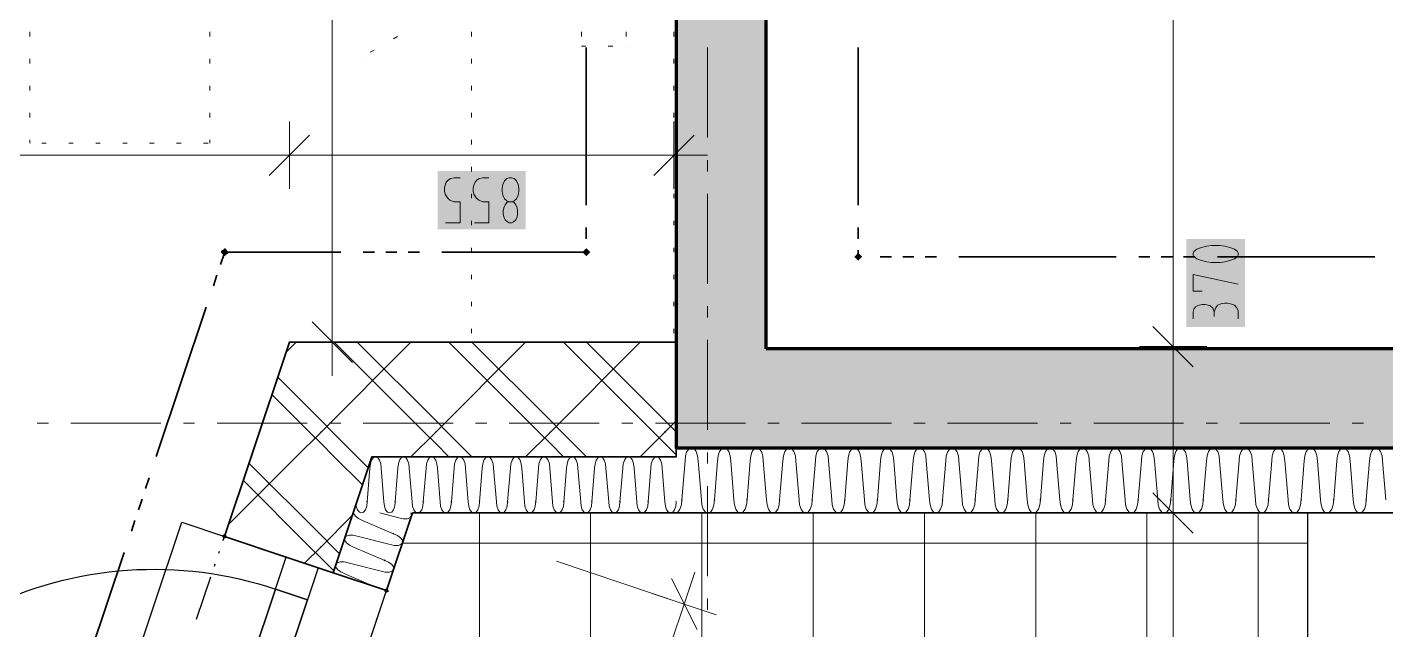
# Model space of a CAD drawing. Header units: millimetres. Extents: x 0 to 594, y 0 to 420.
# Drawn here: x 136.26 to 163.94, y 139.55 to 151.83 of the extents above; entities that cross this region are included whole.
import ezdxf

# ---------------------------------------------------------------- set-up
doc = ezdxf.new("R2010")
doc.units = ezdxf.units.MM
doc.header["$LTSCALE"] = 8
for name, color, linetype in [('PDF_Dvere', 7, 'Continuous'), ('PDF_Koty delkove', 7, 'Continuous'), ('PDF_Nabytek', 7, 'Continuous'), ('PDF_Obecne 0.25', 7, 'Continuous'), ('PDF_Osy hlavni', 7, 'Continuous'), ('PDF_Pozarni useky', 7, 'Continuous'), ('PDF_Srafy', 7, 'Continuous'), ('PDF_Steny obvodove nosne', 7, 'Continuous'), ('PDF_Steny sendvic', 7, 'Continuous'), ('PDF_Zatepleni', 7, 'Continuous')]:
    doc.layers.add(name, color=color, linetype=linetype)

msp = doc.modelspace()

# ---------------------------------------------------------------- hatches: boundary and pattern name
at = {"layer": 'PDF_Steny obvodove nosne', "true_color": 0xc0c0c0, "transparency": 33554559}
msp.add_hatch(color=9, dxfattribs=at).paths.add_polyline_path([(149.487, 181.36), (149.487, 145.412), (149.487, 143.26), (151.319, 143.26), (151.319, 181.36)])

# ---------------------------------------------------------------- linework, layer by layer
at = {"layer": 'PDF_Dvere', "lineweight": 25}
for points in [[(142.193, 140.817), (141.975, 140.165), (141.324, 140.383), (141.542, 141.035)], [(141.975, 140.165), (141.324, 140.383)]]:
    msp.add_lwpolyline(points, close=True, dxfattribs=at)
msp.add_lwpolyline([(138.853, 133.001), (131.471, 135.472, -0.414214), (141.324, 140.383)], format="xyb", dxfattribs=at)
for points in [[(141.324, 140.383), (138.853, 133.001), (141.324, 140.383)], [(141.975, 140.165), (139.504, 132.783), (141.975, 140.165)]]:
    msp.add_lwpolyline(points, dxfattribs=at)
at = {"layer": 'PDF_Koty delkove', "lineweight": 18}
for points in [[(159.61, 127.278), (159.61, 135.938), (159.61, 141.932), (159.61, 145.32), (159.61, 159.791), (159.61, 169.49), (159.61, 177.742), (159.61, 238.603), (159.61, 241.075), (159.61, 274.505)], [(142.481, 145.412), (142.481, 159.284)], [(141.607, 149.905), (141.607, 149.218), (141.607, 148.531)], [(149.441, 149.905), (149.441, 149.218), (149.441, 148.531)], [(142.019, 149.63), (141.195, 148.806)], [(149.853, 149.63), (149.029, 148.806)], [(149.441, 149.218), (146.535, 149.218), (141.607, 149.218), (112.669, 149.218), (99.251, 149.218)], [(149.441, 149.218), (150.128, 149.218)], [(144.79, 147.844), (145.083, 147.844), (145.083, 148.271), (144.961, 148.271), (144.875, 148.302), (144.826, 148.348), (144.778, 148.424), (144.765, 148.484), (144.765, 148.546), (144.778, 148.607), (144.802, 148.668), (144.839, 148.713), (144.887, 148.745), (144.961, 148.76), (145.083, 148.76)], [(145.377, 147.844), (145.67, 147.844), (145.67, 148.271), (145.548, 148.271), (145.463, 148.302), (145.413, 148.348), (145.365, 148.424), (145.352, 148.484), (145.352, 148.546), (145.365, 148.607), (145.389, 148.668), (145.426, 148.713), (145.474, 148.745), (145.548, 148.76), (145.67, 148.76)], [(146.16, 148.271), (146.184, 148.256), (146.221, 148.21), (146.245, 148.149), (146.257, 148.088), (146.257, 148.027), (146.245, 147.966), (146.221, 147.905), (146.171, 147.859), (146.135, 147.844), (146.086, 147.844), (146.05, 147.859), (146, 147.905), (145.976, 147.966), (145.964, 148.027), (145.964, 148.088), (145.976, 148.149)], [(145.976, 148.149), (146, 148.21), (146.037, 148.256), (146.061, 148.271)], [(160.569, 147.377), (160.386, 147.377), (160.295, 147.365), (160.188, 147.341), (160.096, 147.304), (160.035, 147.256), (160.02, 147.231), (160.02, 147.182), (160.035, 147.157), (160.096, 147.109), (160.188, 147.072), (160.295, 147.047), (160.386, 147.035), (160.569, 147.035), (160.661, 147.047), (160.768, 147.072), (160.859, 147.109), (160.921, 147.157)], [(160.921, 147.157), (160.936, 147.182), (160.936, 147.231), (160.921, 147.256), (160.859, 147.304), (160.768, 147.341), (160.661, 147.365), (160.569, 147.377)], [(160.203, 146.448), (160.02, 146.448), (160.02, 146.79), (160.936, 146.595)], [(160.02, 145.885), (160.02, 146.032), (160.035, 146.081), (160.066, 146.13), (160.112, 146.155), (160.203, 146.179), (160.264, 146.179), (160.356, 146.155), (160.417, 146.106), (160.447, 146.032), (160.447, 145.935)], [(160.936, 145.885), (160.936, 146.056), (160.905, 146.117), (160.859, 146.166), (160.783, 146.191), (160.722, 146.203), (160.661, 146.203), (160.585, 146.191), (160.524, 146.166), (160.478, 146.117), (160.447, 146.032)], [(142.893, 145), (142.068, 145.824)], [(160.022, 144.908), (159.198, 145.732)], [(143.167, 145.412), (142.481, 145.412), (141.794, 145.412)], [(142.481, 145.412), (142.481, 144.725)], [(160.297, 145.32), (159.61, 145.32), (158.923, 145.32)], [(160.022, 141.519), (159.198, 142.344)], [(160.297, 141.932), (159.61, 141.932), (158.923, 141.932)], [(149.87, 140.729), (149.652, 140.077), (147.046, 140.949)], [(149.912, 139.556), (149.392, 140.599)], [(144.747, 125.423), (145.522, 127.739), (145.669, 128.179), (146.216, 129.812), (149.123, 138.497), (149.652, 140.077)], [(150.303, 139.859), (149.652, 140.077), (149, 140.295)]]:
    msp.add_lwpolyline(points, dxfattribs=at)
msp.add_lwpolyline([(145.94, 148.546), (145.94, 148.484), (145.952, 148.408), (145.988, 148.332), (146.037, 148.287), (146.061, 148.271), (146.16, 148.271), (146.184, 148.287), (146.233, 148.332), (146.27, 148.408), (146.282, 148.484), (146.282, 148.546), (146.27, 148.622), (146.233, 148.699), (146.184, 148.745), (146.135, 148.76), (146.086, 148.76), (146.037, 148.745), (145.988, 148.699), (145.952, 148.622)], close=True, dxfattribs=at)
at = {"layer": 'PDF_Koty delkove', "color": 7, "lineweight": 18, "true_color": 0xffffff, "transparency": 33554559}
for points in [[(146.42, 148.898), (144.628, 148.898), (146.42, 147.707), (144.628, 147.707)], [(161.074, 145.723), (161.074, 147.515), (159.883, 145.723), (159.883, 147.515)]]:
    msp.add_solid(points, dxfattribs=at)
at = {"layer": 'PDF_Nabytek', "lineweight": 13}
for points in [[(136.32, 151.638), (136.32, 151.729)], [(139.984, 151.638), (139.984, 151.729)], [(145.32, 151.638), (145.32, 151.729)], [(147.555, 151.638), (147.555, 151.729)], [(148.471, 151.638), (148.471, 151.729)], [(149.441, 151.638), (149.441, 151.729)], [(143.729, 151.59), (143.809, 151.636)], [(147.644, 151.438), (147.555, 151.438)], [(147.555, 151.438), (147.555, 151.438)], [(147.555, 151.438), (147.555, 151.438)], [(148.194, 151.438), (148.102, 151.438)], [(148.471, 151.438), (148.471, 151.438)], [(148.471, 151.438), (148.471, 151.438)], [(136.32, 151.088), (136.32, 151.18)], [(139.984, 151.088), (139.984, 151.18)], [(143.076, 151.213), (143.076, 151.213)], [(143.253, 151.315), (143.333, 151.361)], [(145.32, 151.088), (145.32, 151.18)], [(149.441, 151.088), (149.441, 151.18)], [(136.32, 150.539), (136.32, 150.63)], [(139.984, 150.539), (139.984, 150.63)], [(145.32, 150.539), (145.32, 150.63)], [(149.441, 150.539), (149.441, 150.63)], [(136.32, 149.989), (136.32, 150.081)], [(139.984, 149.989), (139.984, 150.081)], [(145.32, 149.989), (145.32, 150.081)], [(149.441, 149.989), (149.441, 150.081)], [(136.32, 149.465), (136.32, 149.531)], [(139.984, 149.465), (139.984, 149.531)], [(145.32, 149.44), (145.32, 149.531)], [(149.441, 149.44), (149.441, 149.531)], [(136.32, 149.465), (136.32, 149.465)], [(136.654, 149.465), (136.562, 149.465)], [(137.203, 149.465), (137.112, 149.465)], [(137.753, 149.465), (137.661, 149.465)], [(138.302, 149.465), (138.211, 149.465)], [(138.852, 149.465), (138.76, 149.465)], [(139.401, 149.465), (139.31, 149.465)], [(139.951, 149.465), (139.859, 149.465)], [(139.984, 149.465), (139.984, 149.465)], [(139.984, 149.465), (139.984, 149.465)], [(145.32, 148.89), (145.32, 148.982)], [(149.441, 148.89), (149.441, 148.982)], [(145.32, 148.341), (145.32, 148.432)], [(149.441, 148.341), (149.441, 148.432)], [(145.32, 147.791), (145.32, 147.883)], [(149.441, 147.791), (149.441, 147.883)], [(145.32, 147.242), (145.32, 147.333)], [(149.441, 147.242), (149.441, 147.333)], [(145.32, 146.692), (145.32, 146.784)], [(149.441, 146.692), (149.441, 146.784)], [(145.32, 146.142), (145.32, 146.234)], [(149.441, 146.142), (149.441, 146.234)], [(145.32, 145.593), (145.32, 145.685)], [(149.441, 145.593), (149.441, 145.685)], [(145.32, 145.412), (145.32, 145.412)], [(145.32, 145.412), (145.32, 145.412)], [(145.446, 145.412), (145.355, 145.412)], [(145.996, 145.412), (145.904, 145.412)], [(146.545, 145.412), (146.454, 145.412)], [(147.095, 145.412), (147.003, 145.412)], [(147.644, 145.412), (147.553, 145.412)], [(148.194, 145.412), (148.102, 145.412)], [(148.743, 145.412), (148.652, 145.412)], [(149.293, 145.412), (149.201, 145.412)], [(149.441, 145.412), (149.441, 145.412)], [(149.441, 145.412), (149.441, 145.412)]]:
    msp.add_lwpolyline(points, dxfattribs=at)
at = {"layer": 'PDF_Obecne 0.25', "lineweight": 25}
for points in [[(137.376, 132.771), (136.507, 133.062), (139.414, 141.747), (140.283, 141.456)], [(139.075, 127.278), (162.355, 127.278), (162.355, 141.932)], [(140.676, 131.667), (143.583, 140.352)]]:
    msp.add_lwpolyline(points, dxfattribs=at)
at = {"layer": 'PDF_Osy hlavni', "lineweight": 18}
for points in [[(150.128, 149.577), (150.128, 151.409)], [(150.128, 148.89), (150.128, 149.119)], [(150.128, 146.6), (150.128, 148.432)], [(150.128, 145.914), (150.128, 146.142)], [(150.128, 143.624), (150.128, 145.456)], [(136.699, 143.763), (136.471, 143.763)], [(138.989, 143.763), (137.157, 143.763)], [(139.676, 143.763), (139.447, 143.763)], [(141.966, 143.763), (140.134, 143.763)], [(142.653, 143.763), (142.424, 143.763)], [(144.942, 143.763), (143.111, 143.763)], [(145.629, 143.763), (145.4, 143.763)], [(147.919, 143.763), (146.087, 143.763)], [(148.606, 143.763), (148.377, 143.763)], [(150.896, 143.763), (149.064, 143.763)], [(151.583, 143.763), (151.354, 143.763)], [(153.872, 143.763), (152.04, 143.763)], [(154.559, 143.763), (154.33, 143.763)], [(156.849, 143.763), (155.017, 143.763)], [(157.536, 143.763), (157.307, 143.763)], [(159.825, 143.763), (157.994, 143.763)], [(160.512, 143.763), (160.283, 143.763)], [(162.802, 143.763), (160.97, 143.763)], [(163.489, 143.763), (163.26, 143.763)], [(150.128, 142.937), (150.128, 143.166)], [(150.128, 140.647), (150.128, 142.479)], [(150.128, 139.96), (150.128, 140.189)]]:
    msp.add_lwpolyline(points, dxfattribs=at)
at = {"layer": 'PDF_Pozarni useky', "lineweight": 35}
for points in [[(147.655, 148.203), (147.655, 151.409)], [(153.196, 148.203), (153.196, 151.409)], [(147.655, 147.516), (147.655, 147.745)], [(153.196, 147.516), (153.196, 147.745)], [(147.655, 147.244), (147.655, 147.287)], [(153.196, 147.152), (153.196, 147.287)], [(140.204, 146.992), (140.277, 147.209)], [(142.653, 147.244), (140.288, 147.244)], [(143.34, 147.244), (143.111, 147.244)], [(143.798, 147.244), (143.569, 147.244)], [(144.255, 147.244), (144.027, 147.244)], [(147.655, 147.244), (144.713, 147.244)], [(153.872, 147.152), (153.643, 147.152)], [(154.33, 147.152), (154.101, 147.152)], [(154.788, 147.152), (154.559, 147.152)], [(158.452, 147.152), (155.246, 147.152)], [(159.139, 147.152), (158.91, 147.152)], [(159.596, 147.152), (159.367, 147.152)], [(160.054, 147.152), (159.825, 147.152)], [(163.718, 147.152), (160.512, 147.152)], [(140.059, 146.558), (140.131, 146.775)], [(138.896, 143.084), (139.913, 146.124)], [(138.678, 142.432), (138.75, 142.65)], [(138.532, 141.998), (138.605, 142.215)], [(138.387, 141.564), (138.46, 141.781)], [(137.224, 138.09), (138.242, 141.13)]]:
    msp.add_lwpolyline(points, dxfattribs=at)
at = {"layer": 'PDF_Pozarni useky', "lineweight": 35, "transparency": 33554559}
for points in [[(140.368, 147.244), (140.288, 147.164), (140.288, 147.324), (140.208, 147.244)], [(140.263, 147.168), (140.212, 147.269), (140.364, 147.218), (140.314, 147.32)], [(147.735, 147.244), (147.655, 147.164), (147.655, 147.324), (147.575, 147.244)], [(147.655, 147.164), (147.575, 147.244), (147.735, 147.244), (147.655, 147.324)], [(153.196, 147.072), (153.116, 147.152), (153.276, 147.152), (153.196, 147.232)], [(153.276, 147.152), (153.196, 147.072), (153.196, 147.232), (153.116, 147.152)]]:
    msp.add_solid(points, dxfattribs=at)
at = {"layer": 'PDF_Srafy', "lineweight": 9}
for points in [[(145.478, 141.932), (145.478, 141.314), (145.478, 136.78), (145.478, 132.247), (145.478, 127.713), (145.478, 127.278)], [(147.744, 141.932), (147.744, 139.047), (147.744, 134.513), (147.744, 129.98), (147.744, 127.278)], [(150.011, 141.932), (150.011, 141.314), (150.011, 136.78), (150.011, 132.247), (150.011, 127.713), (150.011, 127.278)], [(152.278, 141.932), (152.278, 139.047), (152.278, 134.513), (152.278, 129.98), (152.278, 127.278)], [(154.544, 141.932), (154.544, 141.314), (154.544, 136.78)], [(156.811, 141.932), (156.811, 139.047), (156.811, 134.513)], [(159.078, 141.932), (159.078, 141.314), (159.078, 136.78), (159.078, 132.247)], [(161.344, 141.932), (161.344, 139.047), (161.344, 134.513), (161.344, 129.98)], [(162.355, 141.314), (159.078, 141.314), (154.544, 141.314), (150.011, 141.314), (145.478, 141.314), (143.905, 141.314)]]:
    msp.add_lwpolyline(points, dxfattribs=at)
at = {"layer": 'PDF_Steny obvodove nosne', "lineweight": 70}
for points in [[(127.506, 181.36), (127.506, 179.528), (129.109, 179.528), (135.153, 179.528), (137.352, 179.528), (149.487, 179.528), (149.487, 173.529), (149.487, 171.194), (149.487, 145.412), (149.487, 143.26), (151.319, 143.26)], [(151.319, 145.275), (151.319, 181.36), (149.487, 181.36), (129.338, 181.36)], [(164.874, 145.275), (151.365, 145.275), (151.319, 145.275)], [(151.319, 143.26), (164.874, 143.26)]]:
    msp.add_lwpolyline(points, dxfattribs=at)
at = {"layer": 'PDF_Steny obvodove nosne', "color": 9, "lineweight": 9, "true_color": 0xc0c0c0, "transparency": 33554559}
msp.add_solid([(164.874, 145.275), (151.319, 145.275), (164.874, 143.26), (151.319, 143.26)], dxfattribs=at)
at = {"layer": 'PDF_Steny sendvic', "lineweight": 35}
for points in [[(143.288, 143.076), (149.487, 143.076), (149.487, 143.26), (149.487, 145.412), (149.441, 145.412), (141.607, 145.412), (140.825, 143.076)], [(140.825, 143.076), (140.283, 141.456)], [(142.497, 140.715), (142.905, 141.932), (143.288, 143.076)], [(149.487, 143.076), (143.288, 143.076), (142.905, 141.932)], [(142.905, 141.932), (142.497, 140.715)], [(143.583, 140.352), (144.112, 141.932)], [(144.112, 141.932), (149.487, 141.932)], [(142.497, 140.715), (142.193, 140.817), (141.542, 141.035), (140.283, 141.456)], [(143.583, 140.352), (142.497, 140.715)]]:
    msp.add_lwpolyline(points, dxfattribs=at)
at = {"layer": 'PDF_Steny sendvic', "lineweight": 9}
for points in [[(141.536, 145.2), (141.748, 145.412)], [(141.748, 143.076), (142.252, 143.58), (144.083, 145.412)], [(144.857, 143.076), (144.587, 143.347), (144.353, 143.58), (142.522, 145.412)], [(145.324, 143.076), (144.821, 143.58), (144.587, 143.814), (142.989, 145.412)], [(144.083, 143.076), (144.587, 143.58), (146.419, 145.412)], [(147.193, 143.076), (146.923, 143.347), (146.689, 143.58), (144.857, 145.412)], [(147.66, 143.076), (147.156, 143.58), (146.923, 143.814), (145.324, 145.412)], [(146.419, 143.076), (146.923, 143.58), (148.754, 145.412)], [(149.487, 143.118), (149.258, 143.347), (149.024, 143.58), (147.193, 145.412)], [(149.487, 143.585), (149.258, 143.814), (147.66, 145.412)], [(142.989, 143.076), (142.485, 143.58), (142.252, 143.814), (141.368, 144.698)], [(142.522, 143.076), (142.252, 143.347), (142.018, 143.58), (141.25, 144.348)], [(148.754, 143.076), (149.258, 143.58), (149.487, 143.809)], [(140.361, 141.689), (141.748, 143.076)], [(142.627, 141.103), (142.485, 141.245), (142.252, 141.478), (140.782, 142.948)], [(143.096, 142.502), (142.522, 143.076)], [(143.213, 142.852), (142.989, 143.076)], [(143.35, 143.076), (143.318, 143.06), (143.281, 143.01), (143.256, 142.936), (143.247, 142.847), (143.19, 142.161)], [(143.247, 142.847), (143.247, 142.847)], [(143.477, 142.847), (143.468, 142.936), (143.443, 143.01), (143.406, 143.06), (143.374, 143.076)], [(143.534, 142.161), (143.477, 142.847)], [(143.819, 142.847), (143.763, 142.161)], [(143.922, 143.076), (143.89, 143.06), (143.853, 143.01), (143.828, 142.936), (143.819, 142.847)], [(143.819, 142.847), (143.819, 142.847)], [(144.049, 142.847), (144.041, 142.936), (144.016, 143.01), (143.978, 143.06), (143.946, 143.076)], [(144.106, 142.161), (144.049, 142.847)], [(144.392, 142.847), (144.335, 142.161)], [(144.495, 143.076), (144.463, 143.06), (144.426, 143.01), (144.401, 142.936), (144.392, 142.847)], [(144.392, 142.847), (144.392, 142.847)], [(144.622, 142.847), (144.613, 142.936), (144.588, 143.01), (144.551, 143.06), (144.519, 143.076)], [(144.679, 142.161), (144.622, 142.847)], [(144.964, 142.847), (144.908, 142.161)], [(145.067, 143.076), (145.035, 143.06), (144.998, 143.01), (144.973, 142.936), (144.964, 142.847)], [(144.964, 142.847), (144.964, 142.847)], [(145.194, 142.847), (145.186, 142.936), (145.161, 143.01), (145.123, 143.06), (145.091, 143.076)], [(145.251, 142.161), (145.194, 142.847)], [(145.537, 142.847), (145.48, 142.161)], [(145.64, 143.076), (145.608, 143.06), (145.57, 143.01), (145.545, 142.936), (145.537, 142.847)], [(145.537, 142.847), (145.537, 142.847)], [(145.767, 142.847), (145.758, 142.936), (145.733, 143.01), (145.696, 143.06), (145.664, 143.076)], [(145.823, 142.161), (145.767, 142.847)], [(146.109, 142.847), (146.052, 142.161)], [(146.212, 143.076), (146.18, 143.06), (146.143, 143.01), (146.118, 142.936), (146.109, 142.847)], [(146.109, 142.847), (146.109, 142.847)], [(146.339, 142.847), (146.33, 142.936), (146.305, 143.01), (146.268, 143.06), (146.236, 143.076)], [(146.396, 142.161), (146.339, 142.847)], [(146.682, 142.847), (146.625, 142.161)], [(146.785, 143.076), (146.753, 143.06), (146.715, 143.01), (146.69, 142.936), (146.682, 142.847)], [(146.682, 142.847), (146.682, 142.847)], [(146.912, 142.847), (146.903, 142.936), (146.878, 143.01), (146.841, 143.06), (146.809, 143.076)], [(146.968, 142.161), (146.912, 142.847)], [(147.254, 142.847), (147.197, 142.161)], [(147.357, 143.076), (147.325, 143.06), (147.288, 143.01), (147.263, 142.936), (147.254, 142.847)], [(147.254, 142.847), (147.254, 142.847)], [(147.484, 142.847), (147.475, 142.936), (147.45, 143.01), (147.413, 143.06), (147.381, 143.076)], [(147.541, 142.161), (147.484, 142.847)], [(147.826, 142.847), (147.77, 142.161), (147.761, 142.073), (147.736, 141.999), (147.699, 141.949), (147.655, 141.932)], [(147.929, 143.076), (147.897, 143.06), (147.86, 143.01), (147.835, 142.936), (147.826, 142.847)], [(147.826, 142.847), (147.826, 142.847)], [(148.056, 142.847), (148.048, 142.936), (148.023, 143.01), (147.985, 143.06), (147.953, 143.076)], [(148.113, 142.161), (148.056, 142.847)], [(148.399, 142.847), (148.342, 142.161), (148.333, 142.073), (148.309, 141.999), (148.271, 141.949), (148.228, 141.932)], [(148.502, 143.076), (148.47, 143.06), (148.432, 143.01), (148.408, 142.936), (148.399, 142.847)], [(148.399, 142.847), (148.399, 142.847)], [(148.629, 142.847), (148.62, 142.936), (148.595, 143.01), (148.558, 143.06), (148.526, 143.076)], [(148.686, 142.161), (148.629, 142.847)], [(148.971, 142.847), (148.915, 142.161), (148.906, 142.073), (148.881, 141.999), (148.844, 141.949), (148.8, 141.932)], [(149.074, 143.076), (149.042, 143.06), (149.005, 143.01), (148.98, 142.936), (148.971, 142.847)], [(148.971, 142.847), (148.971, 142.847)], [(149.258, 142.161), (149.201, 142.847), (149.193, 142.936), (149.168, 143.01), (149.13, 143.06), (149.098, 143.076)], [(142.51, 140.753), (142.252, 141.011), (142.018, 141.245), (140.665, 142.598)], [(142.966, 142.115), (142.97, 142.073), (142.995, 141.999), (143.032, 141.949), (143.076, 141.932)], [(143.076, 141.932), (143.12, 141.949), (143.157, 141.999), (143.182, 142.073), (143.19, 142.161)], [(143.534, 142.161), (143.542, 142.073), (143.567, 141.999), (143.604, 141.949), (143.648, 141.932)], [(143.648, 141.932), (143.692, 141.949), (143.729, 141.999), (143.754, 142.073), (143.763, 142.161)], [(144.106, 142.161), (144.115, 142.073), (144.14, 141.999), (144.177, 141.949), (144.221, 141.932)], [(144.221, 141.932), (144.264, 141.949), (144.302, 141.999), (144.326, 142.073), (144.335, 142.161)], [(144.679, 142.161), (144.687, 142.073), (144.712, 141.999), (144.749, 141.949), (144.793, 141.932)], [(144.793, 141.932), (144.837, 141.949), (144.874, 141.999), (144.899, 142.073), (144.908, 142.161)], [(145.251, 142.161), (145.26, 142.073), (145.285, 141.999), (145.322, 141.949), (145.366, 141.932)], [(145.366, 141.932), (145.409, 141.949), (145.446, 141.999), (145.471, 142.073), (145.48, 142.161)], [(145.823, 142.161), (145.832, 142.073), (145.857, 141.999), (145.894, 141.949), (145.938, 141.932)], [(145.938, 141.932), (145.982, 141.949), (146.019, 141.999), (146.044, 142.073), (146.052, 142.161)], [(146.396, 142.161), (146.405, 142.073), (146.429, 141.999), (146.467, 141.949), (146.51, 141.932)], [(146.51, 141.932), (146.554, 141.949), (146.591, 141.999), (146.616, 142.073), (146.625, 142.161)], [(146.968, 142.161), (146.977, 142.073), (147.002, 141.999), (147.039, 141.949), (147.083, 141.932)], [(147.127, 141.949), (147.164, 141.999), (147.189, 142.073), (147.197, 142.161)], [(147.541, 142.161), (147.549, 142.073), (147.574, 141.999), (147.611, 141.949), (147.655, 141.932)], [(148.113, 142.161), (148.122, 142.073), (148.147, 141.999), (148.184, 141.949), (148.228, 141.932)], [(148.686, 142.161), (148.694, 142.073), (148.719, 141.999), (148.756, 141.949), (148.8, 141.932)], [(149.258, 142.161), (149.267, 142.073), (149.292, 141.999), (149.329, 141.949), (149.372, 141.932)], [(149.372, 141.932), (149.416, 141.949), (149.453, 141.999), (149.478, 142.073), (149.487, 142.161)], [(141.916, 140.91), (142.252, 141.245), (142.888, 141.881)], [(142.915, 141.932), (142.917, 141.916), (142.953, 141.865), (143.016, 141.818), (143.096, 141.782)], [(143.096, 141.782), (143.73, 141.51), (143.81, 141.474), (143.873, 141.427), (143.908, 141.376), (143.911, 141.33)], [(143.096, 141.782), (143.096, 141.782)], [(143.839, 141.835), (143.447, 141.932)], [(143.839, 141.835), (143.925, 141.816), (144.003, 141.816), (144.062, 141.835), (144.091, 141.87)], [(144.092, 141.873), (144.09, 141.918), (144.081, 141.932)], [(147.083, 141.932), (147.127, 141.949)], [(142.901, 141.477), (142.823, 141.477), (142.764, 141.457), (142.738, 141.432)], [(142.824, 141.691), (142.825, 141.692)], [(142.825, 141.692), (142.825, 141.693)], [(142.988, 141.457), (142.901, 141.477)], [(143.657, 141.293), (142.988, 141.457)], [(142.73, 141.409), (142.736, 141.374), (142.771, 141.322), (142.834, 141.275), (142.915, 141.239)], [(142.915, 141.239), (143.548, 140.967), (143.628, 140.931), (143.691, 140.884), (143.726, 140.833), (143.729, 140.787)], [(142.915, 141.239), (142.915, 141.239)], [(143.657, 141.293), (143.743, 141.273), (143.821, 141.273), (143.88, 141.293), (143.91, 141.327)], [(142.806, 140.914), (142.72, 140.934), (142.641, 140.934), (142.582, 140.914), (142.556, 140.889)], [(142.642, 141.148), (142.643, 141.149)], [(142.643, 141.149), (142.643, 141.151)], [(143.475, 140.75), (142.806, 140.914)], [(142.549, 140.866), (142.554, 140.831), (142.589, 140.78), (142.652, 140.732), (142.733, 140.696)], [(142.733, 140.696), (143.366, 140.424)], [(142.733, 140.696), (142.733, 140.696)], [(143.475, 140.75), (143.561, 140.73), (143.64, 140.73), (143.698, 140.75), (143.728, 140.785)]]:
    msp.add_lwpolyline(points, dxfattribs=at)
at = {"layer": 'PDF_Steny sendvic', "lineweight": 25}
for points in [[(140.255, 141.373), (140.283, 141.456)], [(140.08, 140.852), (140.095, 140.896)], [(140.168, 141.113), (140.182, 141.156)], [(139.717, 139.767), (140.008, 140.635)], [(143.555, 140.269), (143.583, 140.352)], [(143.381, 139.747), (143.395, 139.791)], [(143.468, 140.008), (143.483, 140.051)]]:
    msp.add_lwpolyline(points, dxfattribs=at)
at = {"layer": 'PDF_Steny sendvic', "lineweight": 9, "transparency": 33554559}
for points in [[(142.252, 143.56), (142.231, 143.58), (142.272, 143.58), (142.252, 143.601)], [(144.587, 143.56), (144.566, 143.58), (144.608, 143.58), (144.587, 143.601)], [(146.923, 143.56), (146.902, 143.58), (146.943, 143.58), (146.923, 143.601)], [(149.258, 143.56), (149.237, 143.58), (149.279, 143.58), (149.258, 143.601)], [(143.19, 142.14), (143.17, 142.161), (143.211, 142.161), (143.19, 142.181)], [(143.763, 142.14), (143.742, 142.161), (143.783, 142.161), (143.763, 142.181)], [(144.335, 142.14), (144.315, 142.161), (144.356, 142.161), (144.335, 142.181)], [(144.908, 142.14), (144.887, 142.161), (144.928, 142.161), (144.908, 142.181)], [(145.48, 142.14), (145.459, 142.161), (145.501, 142.161), (145.48, 142.181)], [(146.052, 142.14), (146.032, 142.161), (146.073, 142.161), (146.052, 142.181)], [(146.625, 142.14), (146.604, 142.161), (146.645, 142.161), (146.625, 142.181)], [(147.197, 142.14), (147.177, 142.161), (147.218, 142.161), (147.197, 142.181)], [(147.77, 142.14), (147.749, 142.161), (147.79, 142.161), (147.77, 142.181)], [(148.342, 142.14), (148.322, 142.161), (148.363, 142.161), (148.342, 142.181)], [(148.915, 142.14), (148.894, 142.161), (148.935, 142.161), (148.915, 142.181)], [(149.487, 142.14), (149.466, 142.161), (149.487, 142.181)], [(143.73, 141.489), (143.709, 141.51), (143.75, 141.51), (143.73, 141.53)], [(142.252, 141.224), (142.231, 141.245), (142.272, 141.245), (142.252, 141.265)], [(143.548, 140.946), (143.527, 140.967), (143.569, 140.967), (143.548, 140.988)]]:
    msp.add_solid(points, dxfattribs=at)
at = {"layer": 'PDF_Steny sendvic', "lineweight": 25, "transparency": 33554559}
for points in [[(140.264, 141.402), (140.228, 141.475), (140.337, 141.438), (140.301, 141.511)], [(143.565, 140.297), (143.529, 140.37), (143.637, 140.334), (143.601, 140.406)]]:
    msp.add_solid(points, dxfattribs=at)
at = {"layer": 'PDF_Zatepleni', "lineweight": 35}
msp.add_lwpolyline([(149.487, 143.076), (149.487, 143.26), (151.319, 143.26), (164.874, 143.26), (164.874, 141.932), (149.487, 141.932)], dxfattribs=at)
at = {"layer": 'PDF_Zatepleni', "lineweight": 9}
for points in [[(149.787, 143.259), (149.75, 143.241), (149.706, 143.183), (149.678, 143.096), (149.667, 142.994)], [(149.934, 142.994), (149.924, 143.096), (149.895, 143.183), (149.852, 143.241), (149.815, 143.259)], [(150.451, 143.259), (150.414, 143.241), (150.37, 143.183), (150.342, 143.096), (150.331, 142.994)], [(150.598, 142.994), (150.588, 143.096), (150.559, 143.183), (150.516, 143.241), (150.479, 143.259)], [(151.115, 143.259), (151.078, 143.241), (151.034, 143.183), (151.006, 143.096), (150.995, 142.994)], [(151.262, 142.994), (151.252, 143.096), (151.223, 143.183), (151.18, 143.241), (151.143, 143.259)], [(151.779, 143.259), (151.742, 143.241), (151.698, 143.183), (151.67, 143.096), (151.659, 142.994)], [(151.926, 142.994), (151.916, 143.096), (151.887, 143.183), (151.844, 143.241), (151.807, 143.259)], [(152.443, 143.259), (152.406, 143.241), (152.362, 143.183), (152.334, 143.096), (152.323, 142.994)], [(152.59, 142.994), (152.58, 143.096), (152.551, 143.183), (152.508, 143.241), (152.471, 143.259)], [(153.107, 143.259), (153.07, 143.241), (153.026, 143.183), (152.998, 143.096), (152.987, 142.994)], [(153.254, 142.994), (153.244, 143.096), (153.215, 143.183), (153.172, 143.241), (153.135, 143.259)], [(153.771, 143.259), (153.734, 143.241), (153.691, 143.183), (153.662, 143.096), (153.651, 142.994)], [(153.918, 142.994), (153.908, 143.096), (153.879, 143.183), (153.836, 143.241), (153.799, 143.259)], [(154.435, 143.259), (154.398, 143.241), (154.355, 143.183), (154.326, 143.096), (154.315, 142.994)], [(154.572, 143.096), (154.543, 143.183), (154.5, 143.241), (154.463, 143.259)], [(155.099, 143.259), (155.062, 143.241), (155.019, 143.183), (154.99, 143.096), (154.979, 142.994)], [(155.246, 142.994), (155.236, 143.096), (155.207, 143.183), (155.164, 143.241), (155.127, 143.259)], [(155.763, 143.259), (155.726, 143.241), (155.683, 143.183), (155.654, 143.096), (155.643, 142.994)], [(155.91, 142.994), (155.9, 143.096), (155.871, 143.183), (155.828, 143.241), (155.791, 143.259)], [(156.39, 143.241), (156.347, 143.183), (156.318, 143.096), (156.307, 142.994)], [(156.427, 143.259), (156.39, 143.241)], [(156.574, 142.994), (156.564, 143.096), (156.535, 143.183), (156.492, 143.241), (156.455, 143.259)], [(157.091, 143.259), (157.054, 143.241), (157.011, 143.183), (156.982, 143.096), (156.971, 142.994)], [(157.238, 142.994), (157.228, 143.096), (157.199, 143.183), (157.156, 143.241), (157.119, 143.259)], [(157.755, 143.259), (157.718, 143.241), (157.675, 143.183), (157.646, 143.096), (157.635, 142.994)], [(157.902, 142.994), (157.892, 143.096), (157.863, 143.183), (157.82, 143.241), (157.783, 143.259)], [(158.419, 143.259), (158.382, 143.241), (158.339, 143.183), (158.31, 143.096), (158.3, 142.994)], [(158.566, 142.994), (158.556, 143.096), (158.527, 143.183), (158.484, 143.241), (158.447, 143.259)], [(159.083, 143.259), (159.046, 143.241), (159.003, 143.183), (158.974, 143.096), (158.964, 142.994)], [(159.23, 142.994), (159.22, 143.096), (159.191, 143.183), (159.148, 143.241), (159.111, 143.259)], [(159.747, 143.259), (159.71, 143.241), (159.667, 143.183), (159.638, 143.096), (159.628, 142.994)], [(159.894, 142.994), (159.884, 143.096), (159.855, 143.183), (159.812, 143.241), (159.775, 143.259)], [(160.411, 143.259), (160.374, 143.241), (160.331, 143.183), (160.302, 143.096), (160.292, 142.994)], [(160.558, 142.994), (160.548, 143.096), (160.519, 143.183), (160.476, 143.241), (160.439, 143.259)], [(161.075, 143.259), (161.038, 143.241), (160.995, 143.183), (160.966, 143.096), (160.956, 142.994)], [(161.222, 142.994), (161.212, 143.096), (161.183, 143.183), (161.14, 143.241), (161.103, 143.259)], [(161.739, 143.259), (161.702, 143.241), (161.659, 143.183), (161.63, 143.096), (161.62, 142.994)], [(161.886, 142.994), (161.876, 143.096), (161.847, 143.183), (161.804, 143.241), (161.767, 143.259)], [(162.403, 143.259), (162.366, 143.241), (162.323, 143.183), (162.294, 143.096), (162.284, 142.994)], [(162.551, 142.994), (162.54, 143.096), (162.511, 143.183), (162.468, 143.241), (162.431, 143.259)], [(163.067, 143.259), (163.03, 143.241), (162.987, 143.183), (162.958, 143.096), (162.948, 142.994)], [(163.132, 143.241), (163.095, 143.259)], [(163.215, 142.994), (163.204, 143.096), (163.175, 143.183), (163.132, 143.241)], [(163.731, 143.259), (163.694, 143.241), (163.651, 143.183), (163.622, 143.096), (163.612, 142.994)], [(163.879, 142.994), (163.868, 143.096), (163.839, 143.183), (163.796, 143.241), (163.759, 143.259)], [(149.667, 142.994), (149.602, 142.197)], [(149.667, 142.994), (149.667, 142.994)], [(150, 142.197), (149.934, 142.994)], [(150.331, 142.994), (150.266, 142.197)], [(150.331, 142.994), (150.331, 142.994)], [(150.664, 142.197), (150.598, 142.994)], [(150.995, 142.994), (150.93, 142.197)], [(150.995, 142.994), (150.995, 142.994)], [(151.328, 142.197), (151.262, 142.994)], [(151.659, 142.994), (151.594, 142.197)], [(151.659, 142.994), (151.659, 142.994)], [(151.992, 142.197), (151.926, 142.994)], [(152.323, 142.994), (152.258, 142.197)], [(152.323, 142.994), (152.323, 142.994)], [(152.656, 142.197), (152.59, 142.994)], [(152.987, 142.994), (152.922, 142.197)], [(152.987, 142.994), (152.987, 142.994)], [(153.32, 142.197), (153.254, 142.994)], [(153.651, 142.994), (153.586, 142.197)], [(153.651, 142.994), (153.651, 142.994)], [(153.984, 142.197), (153.918, 142.994)], [(154.315, 142.994), (154.25, 142.197)], [(154.315, 142.994), (154.315, 142.994)], [(154.582, 142.994), (154.572, 143.096)], [(154.648, 142.197), (154.582, 142.994)], [(154.979, 142.994), (154.914, 142.197)], [(154.979, 142.994), (154.979, 142.994)], [(155.312, 142.197), (155.246, 142.994)], [(155.643, 142.994), (155.578, 142.197)], [(155.643, 142.994), (155.643, 142.994)], [(155.643, 142.994), (155.643, 142.994)], [(155.976, 142.197), (155.91, 142.994)], [(156.307, 142.994), (156.242, 142.197)], [(156.307, 142.994), (156.307, 142.994)], [(156.64, 142.197), (156.574, 142.994)], [(156.971, 142.994), (156.906, 142.197)], [(156.971, 142.994), (156.971, 142.994)], [(157.304, 142.197), (157.238, 142.994)], [(157.635, 142.994), (157.57, 142.197)], [(157.635, 142.994), (157.635, 142.994)], [(157.968, 142.197), (157.902, 142.994)], [(158.3, 142.994), (158.234, 142.197)], [(158.3, 142.994), (158.3, 142.994)], [(158.632, 142.197), (158.566, 142.994)], [(158.964, 142.994), (158.898, 142.197)], [(158.964, 142.994), (158.964, 142.994)], [(159.296, 142.197), (159.23, 142.994)], [(159.628, 142.994), (159.562, 142.197)], [(159.628, 142.994), (159.628, 142.994)], [(159.96, 142.197), (159.894, 142.994)], [(160.292, 142.994), (160.226, 142.197)], [(160.292, 142.994), (160.292, 142.994)], [(160.624, 142.197), (160.558, 142.994)], [(160.956, 142.994), (160.89, 142.197)], [(160.956, 142.994), (160.956, 142.994)], [(161.288, 142.197), (161.222, 142.994)], [(161.62, 142.994), (161.554, 142.197)], [(161.62, 142.994), (161.62, 142.994)], [(161.952, 142.197), (161.886, 142.994)], [(162.284, 142.994), (162.218, 142.197)], [(162.284, 142.994), (162.284, 142.994)], [(162.616, 142.197), (162.551, 142.994)], [(162.948, 142.994), (162.882, 142.197)], [(162.948, 142.994), (162.948, 142.994)], [(163.28, 142.197), (163.215, 142.994)], [(163.612, 142.994), (163.546, 142.197)], [(163.612, 142.994), (163.612, 142.994)], [(163.944, 142.197), (163.879, 142.994)], [(149.487, 141.939), (149.52, 141.952), (149.563, 142.009), (149.592, 142.096), (149.602, 142.197)], [(150, 142.197), (150.01, 142.096), (150.039, 142.009), (150.082, 141.952), (150.133, 141.932)], [(150.133, 141.932), (150.184, 141.952), (150.227, 142.009), (150.256, 142.096), (150.266, 142.197)], [(150.664, 142.197), (150.674, 142.096), (150.703, 142.009), (150.746, 141.952), (150.797, 141.932)], [(150.797, 141.932), (150.848, 141.952), (150.891, 142.009), (150.92, 142.096), (150.93, 142.197)], [(151.328, 142.197), (151.338, 142.096), (151.367, 142.009), (151.41, 141.952), (151.461, 141.932)], [(151.461, 141.932), (151.512, 141.952), (151.555, 142.009), (151.584, 142.096), (151.594, 142.197)], [(151.992, 142.197), (152.002, 142.096), (152.031, 142.009), (152.074, 141.952), (152.125, 141.932)], [(152.125, 141.932), (152.176, 141.952), (152.219, 142.009), (152.248, 142.096), (152.258, 142.197)], [(152.656, 142.197), (152.666, 142.096), (152.695, 142.009), (152.738, 141.952), (152.789, 141.932)], [(152.789, 141.932), (152.84, 141.952), (152.883, 142.009), (152.912, 142.096), (152.922, 142.197)], [(153.32, 142.197), (153.33, 142.096), (153.359, 142.009), (153.402, 141.952), (153.453, 141.932)], [(153.453, 141.932), (153.504, 141.952), (153.547, 142.009), (153.576, 142.096), (153.586, 142.197)], [(153.984, 142.197), (153.994, 142.096), (154.023, 142.009), (154.066, 141.952), (154.117, 141.932), (154.117, 141.932)], [(154.117, 141.932), (154.168, 141.952), (154.211, 142.009), (154.24, 142.096), (154.25, 142.197)], [(154.648, 142.197), (154.658, 142.096), (154.687, 142.009), (154.73, 141.952), (154.781, 141.932)], [(154.781, 141.932), (154.832, 141.952), (154.875, 142.009)], [(154.875, 142.009), (154.904, 142.096), (154.914, 142.197)], [(155.312, 142.197), (155.322, 142.096), (155.351, 142.009), (155.394, 141.952), (155.445, 141.932)], [(155.445, 141.932), (155.496, 141.952), (155.539, 142.009), (155.568, 142.096), (155.578, 142.197)], [(155.976, 142.197), (155.986, 142.096), (156.015, 142.009), (156.058, 141.952), (156.109, 141.932)], [(156.109, 141.932), (156.16, 141.952), (156.203, 142.009), (156.232, 142.096), (156.242, 142.197)], [(156.64, 142.197), (156.65, 142.096), (156.679, 142.009), (156.722, 141.952), (156.773, 141.932)], [(156.773, 141.932), (156.824, 141.952), (156.867, 142.009), (156.896, 142.096), (156.906, 142.197)], [(157.304, 142.197), (157.314, 142.096), (157.343, 142.009), (157.386, 141.952), (157.437, 141.932)], [(157.437, 141.932), (157.488, 141.952), (157.531, 142.009), (157.56, 142.096), (157.57, 142.197)], [(157.968, 142.197), (157.978, 142.096), (158.007, 142.009), (158.05, 141.952), (158.101, 141.932)], [(158.101, 141.932), (158.152, 141.952), (158.195, 142.009), (158.224, 142.096), (158.234, 142.197)], [(158.632, 142.197), (158.642, 142.096), (158.671, 142.009), (158.714, 141.952), (158.765, 141.932)], [(158.765, 141.932), (158.816, 141.952), (158.859, 142.009), (158.888, 142.096), (158.898, 142.197)], [(159.296, 142.197), (159.306, 142.096), (159.335, 142.009), (159.378, 141.952), (159.429, 141.932)], [(159.429, 141.932), (159.48, 141.952), (159.523, 142.009), (159.552, 142.096), (159.562, 142.197)], [(159.96, 142.197), (159.97, 142.096), (159.999, 142.009), (160.042, 141.952)], [(160.093, 141.932), (160.144, 141.952), (160.187, 142.009), (160.216, 142.096), (160.226, 142.197)], [(160.624, 142.197), (160.634, 142.096), (160.663, 142.009), (160.706, 141.952), (160.757, 141.932)], [(160.757, 141.932), (160.808, 141.952), (160.851, 142.009), (160.88, 142.096), (160.89, 142.197)], [(161.288, 142.197), (161.298, 142.096), (161.327, 142.009), (161.37, 141.952), (161.421, 141.932)], [(161.421, 141.932), (161.472, 141.952), (161.515, 142.009)], [(161.515, 142.009), (161.544, 142.096), (161.554, 142.197)], [(161.952, 142.197), (161.962, 142.096), (161.991, 142.009), (162.034, 141.952), (162.085, 141.932)], [(162.085, 141.932), (162.136, 141.952), (162.179, 142.009), (162.208, 142.096), (162.218, 142.197)], [(162.616, 142.197), (162.626, 142.096), (162.655, 142.009), (162.698, 141.952), (162.749, 141.932)], [(162.749, 141.932), (162.8, 141.952), (162.843, 142.009), (162.872, 142.096), (162.882, 142.197)], [(163.28, 142.197), (163.29, 142.096), (163.319, 142.009), (163.362, 141.952), (163.413, 141.932)], [(163.413, 141.932), (163.464, 141.952), (163.507, 142.009), (163.536, 142.096), (163.546, 142.197)], [(160.042, 141.952), (160.093, 141.932)]]:
    msp.add_lwpolyline(points, dxfattribs=at)
at = {"layer": 'PDF_Zatepleni', "lineweight": 9, "transparency": 33554559}
for points in [[(149.602, 142.177), (149.581, 142.197), (149.622, 142.197), (149.602, 142.218)], [(150.266, 142.177), (150.245, 142.197), (150.286, 142.197), (150.266, 142.218)], [(150.93, 142.177), (150.909, 142.197), (150.95, 142.197), (150.93, 142.218)], [(151.594, 142.177), (151.573, 142.197), (151.614, 142.197), (151.594, 142.218)], [(152.258, 142.177), (152.237, 142.197), (152.278, 142.197), (152.258, 142.218)], [(152.922, 142.177), (152.901, 142.197), (152.942, 142.197), (152.922, 142.218)], [(153.586, 142.177), (153.565, 142.197), (153.606, 142.197), (153.586, 142.218)], [(154.25, 142.177), (154.229, 142.197), (154.27, 142.197), (154.25, 142.218)], [(154.914, 142.177), (154.893, 142.197), (154.934, 142.197), (154.914, 142.218)], [(155.578, 142.177), (155.557, 142.197), (155.598, 142.197), (155.578, 142.218)], [(156.242, 142.177), (156.221, 142.197), (156.262, 142.197), (156.242, 142.218)], [(156.906, 142.177), (156.885, 142.197), (156.926, 142.197), (156.906, 142.218)], [(157.57, 142.177), (157.549, 142.197), (157.59, 142.197), (157.57, 142.218)], [(158.234, 142.177), (158.213, 142.197), (158.254, 142.197), (158.234, 142.218)], [(158.898, 142.177), (158.877, 142.197), (158.918, 142.197), (158.898, 142.218)], [(159.562, 142.177), (159.541, 142.197), (159.582, 142.197), (159.562, 142.218)], [(160.226, 142.177), (160.205, 142.197), (160.246, 142.197), (160.226, 142.218)], [(160.89, 142.177), (160.869, 142.197), (160.91, 142.197), (160.89, 142.218)], [(161.554, 142.177), (161.533, 142.197), (161.574, 142.197), (161.554, 142.218)], [(162.218, 142.177), (162.197, 142.197), (162.238, 142.197), (162.218, 142.218)], [(162.882, 142.177), (162.861, 142.197), (162.902, 142.197), (162.882, 142.218)], [(163.546, 142.177), (163.525, 142.197), (163.566, 142.197), (163.546, 142.218)]]:
    msp.add_solid(points, dxfattribs=at)

doc.saveas('drawing.dxf')
